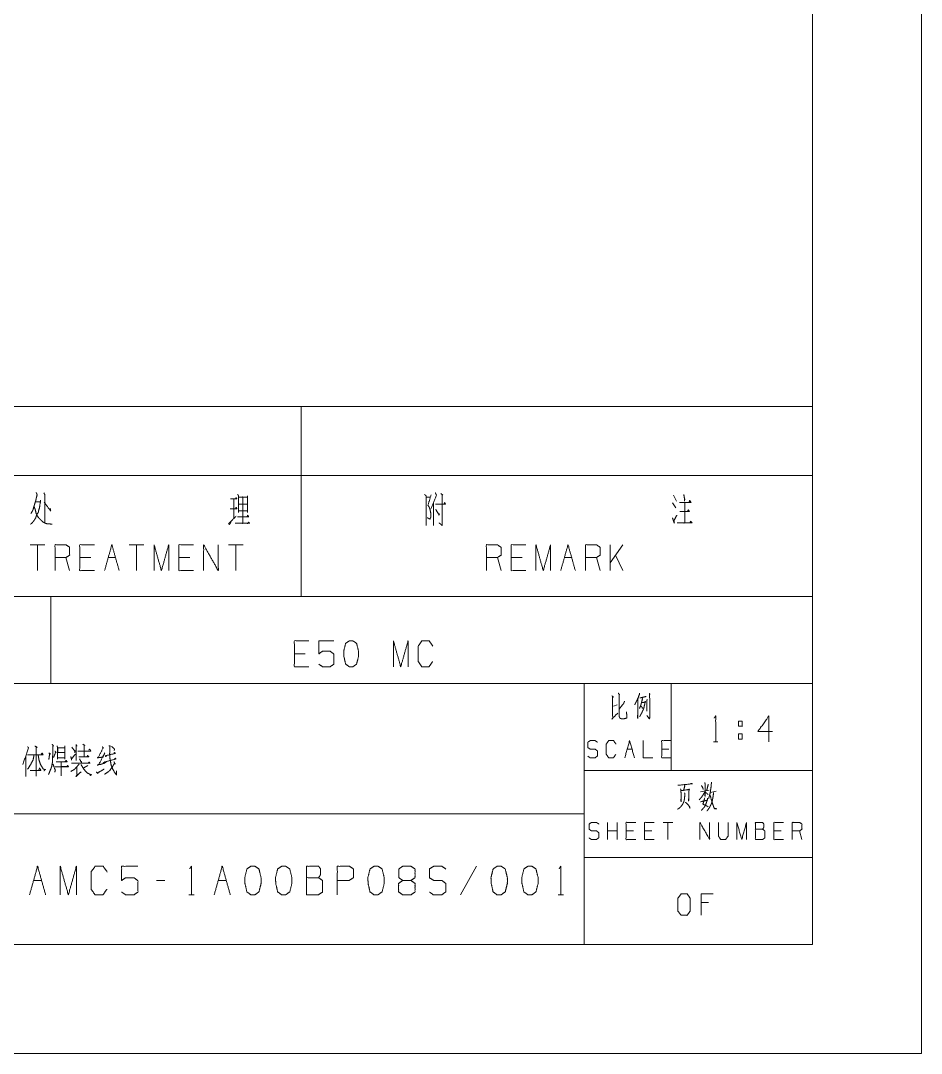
# Model space of a CAD drawing. Header units: millimetres. Extents: x 0 to 594, y 0 to 420.
# Drawn here: x 511.2 to 594, y 0 to 94.9 of the extents above; entities that cross this region are included whole.
import ezdxf

# ---------------------------------------------------------------- set-up
doc = ezdxf.new("R2010")
doc.units = ezdxf.units.MM
doc.layers.add('101', color=7, linetype='Continuous', true_color=0xffffff)

msp = doc.modelspace()

# ---------------------------------------------------------------- linework, layer by layer
at = {"layer": '101', "color": 133, "linetype": 'Continuous', "lineweight": 18}
for p, q in [((594, 0), (594, 420)), ((584, 10), (584, 410)), ((404, 42), (584, 42)), ((514, 42), (514, 34)), ((404, 34), (584, 34)), ((563, 34), (563, 10)), ((571, 34), (571, 26)), ((563, 26), (584, 26)), ((454, 22), (563, 22)), ((563, 18), (584, 18)), ((25, 10), (584, 10)), ((404, 10), (584, 10)), ((0, 0), (594, 0))]:
    msp.add_line(p, q, dxfattribs=at)
at = {"layer": '101', "color": 72, "linetype": 'Continuous', "lineweight": 18}
for p, q in [((507, 59.463), (537, 59.463)), ((537, 59.463), (584, 59.463)), ((537, 59.463), (537, 53.113)), ((584, 59.463), (584, 53.113)), ((507, 53.113), (537, 53.113)), ((537, 53.113), (537, 42)), ((537, 53.113), (584, 53.113)), ((584, 53.113), (584, 42)), ((549.844, 51.45), (550.021, 51.3)), ((571.212, 51.3), (571.513, 50.75)), ((512.601, 50.675), (513.025, 50.675)), ((530.813, 50.95), (530.813, 49.125)), ((531.255, 50.475), (532.032, 50.475)), ((548.518, 51.1), (548.872, 51.1)), ((549.172, 50.6), (549.172, 48.525)), ((571.124, 50.6), (571.425, 50.125)), ((513.449, 46.737), (512.106, 46.737)), ((512.778, 46.737), (512.778, 44.363)), ((522.555, 46.737), (521.212, 46.737)), ((521.884, 46.737), (521.884, 44.363)), ((531.661, 46.737), (530.318, 46.737)), ((530.989, 46.737), (530.989, 44.363)), ((566.578, 46.737), (565.411, 45.088)), ((565.411, 44.363), (565.411, 46.737)), ((515.726, 44.363), (515.39, 45.563)), ((517.667, 45.563), (516.659, 45.563)), ((519.271, 45.563), (519.943, 45.563)), ((526.772, 45.563), (525.765, 45.563)), ((555.372, 44.363), (555.037, 45.563)), ((557.313, 45.563), (556.306, 45.563)), ((561.194, 45.563), (561.866, 45.563)), ((564.478, 44.363), (564.143, 45.563)), ((566.578, 44.363), (565.906, 45.788)), ((507, 42), (537, 42)), ((537, 42), (584, 42)), ((537.386, 36.731), (536.379, 36.731)), ((565.709, 31.899), (566.031, 32.023)), ((574.886, 28.63), (575.31, 28.63)), ((577.198, 29.355), (577.533, 29.355)), ((577.198, 29.355), (577.198, 28.88)), ((566.966, 27.96), (567.411, 27.96)), ((570.806, 27.96), (570.138, 27.96)), ((511.709, 27.281), (511.709, 25.431)), ((512.964, 26.206), (512.875, 26.006)), ((517.393, 26.456), (517.022, 26.231)), ((573.706, 24.031), (574.497, 24.197)), ((574.614, 23.969), (575.155, 24.093)), ((565.169, 19.651), (565.169, 21.224)), ((566.059, 19.651), (566.059, 21.224)), ((571.15, 21.224), (570.26, 21.224)), ((570.705, 21.224), (570.705, 19.651)), ((566.059, 20.446), (565.169, 20.446)), ((567.533, 20.446), (566.866, 20.446)), ((569.231, 20.446), (568.563, 20.446)), ((581.111, 20.446), (580.444, 20.446)), ((583.031, 19.651), (582.808, 20.446)), ((553.124, 17.19), (551.641, 14.568)), ((512.409, 15.893), (513.151, 15.893)), ((524.466, 15.893), (523.724, 15.893)), ((529.382, 15.893), (530.123, 15.893)), ((526.69, 14.568), (527.158, 14.568)), ((560.634, 14.568), (561.102, 14.568)), ((574.453, 13.865), (573.765, 13.865))]:
    msp.add_line(p, q, dxfattribs=at)
for points, knots in [([(512.654, 51.55), (512.742, 51.325), (512.654, 51), (512.619, 50.825), (512.548, 50.6), (512.477, 50.35), (512.407, 50.125), (512.354, 49.925), (512.265, 49.775), (512.159, 49.6)], [0, 0, 0.116544, 0.278924, 0.364995, 0.478698, 0.603958, 0.717661, 0.817413, 0.901351, 1, 1]), ([(513.361, 51.525), (513.432, 51.35), (513.432, 48.825)], [0, 0, 0.069554, 1, 1]), ([(531.166, 51.375), (531.255, 51.225), (531.255, 49.725), (531.255, 49.85), (532.068, 49.85), (532.068, 49.725), (532.068, 51.225), (532.068, 51.125), (531.255, 51.125), (531.643, 51.125), (531.643, 48.725), (530.936, 48.725), (532.28, 48.725), (532.191, 48.775), (532.174, 48.825), (532.068, 48.675)], [0, 0, 0.016858, 0.162101, 0.174205, 0.252928, 0.265032, 0.410275, 0.419958, 0.498681, 0.536329, 0.768718, 0.837174, 0.967243, 0.977076, 0.98221, 1, 1]), ([(548.342, 51.375), (548.501, 51.225), (548.501, 48.525)], [0, 0, 0.074913, 1, 1]), ([(548.943, 51.325), (548.66, 50.375), (548.766, 50.2), (548.837, 50.025), (548.907, 49.675), (548.907, 49.25), (548.837, 49.1), (548.589, 49.225)], [0, 0, 0.37982, 0.458229, 0.530553, 0.667378, 0.830233, 0.893776, 1, 1]), ([(549.331, 51.525), (549.438, 51.3), (548.96, 50.075)], [0, 0, 0.159107, 1, 1]), ([(549.95, 51.35), (549.95, 48.525), (549.685, 48.75)], [0, 0, 0.890401, 1, 1]), ([(572.167, 51.35), (572.255, 50.875), (572.273, 50.975), (572.22, 50.75)], [0, 0, 0.592184, 0.71666, 1, 1]), ([(513.061, 50.85), (512.954, 50.125), (512.884, 49.9), (512.848, 49.725), (512.742, 49.55), (512.654, 49.35), (512.601, 49.2), (512.477, 49), (512.371, 48.85), (512.141, 48.625)], [0, 0, 0.296652, 0.392139, 0.464421, 0.547265, 0.635793, 0.700209, 0.795425, 0.869798, 1, 1]), ([(513.396, 50.65), (513.98, 49.85), (513.98, 50.075)], [0, 0, 0.81482, 1, 1]), ([(530.495, 50.975), (531.096, 50.975), (531.025, 51.075), (530.989, 50.95)], [0, 0, 0.704243, 0.847777, 1, 1]), ([(549.349, 50.475), (550.268, 50.475), (550.198, 50.625), (550.145, 50.5)], [0, 0, 0.752923, 0.888763, 1, 1]), ([(572.255, 50.6), (572.255, 48.75), (571.548, 48.75), (572.945, 48.75), (572.803, 48.9), (572.715, 48.75)], [0, 0, 0.426906, 0.590047, 0.912256, 0.959823, 1, 1]), ([(571.778, 50.625), (572.839, 50.625), (572.715, 50.825), (572.662, 50.65)], [0, 0, 0.717261, 0.876328, 1, 1]), ([(512.477, 50.2), (512.548, 50.025), (512.601, 49.825), (512.636, 49.65), (512.813, 49.3), (512.901, 49.2), (513.149, 48.95), (513.29, 48.825), (513.467, 48.725), (513.714, 48.65), (513.944, 48.65), (514.121, 48.625)], [0, 0, 0.075197, 0.157622, 0.228747, 0.384954, 0.438112, 0.578249, 0.653431, 0.734341, 0.837339, 0.928876, 1, 1]), ([(530.565, 48.85), (530.406, 48.6), (530.336, 48.675), (531.025, 49.375)], [0, 0, 0.214427, 0.289033, 1, 1]), ([(530.477, 50.05), (531.096, 50.05), (531.025, 50.2), (530.989, 50.075)], [0, 0, 0.676561, 0.857934, 1, 1]), ([(531.166, 49.3), (532.174, 49.3), (532.103, 49.475), (532.032, 49.325)], [0, 0, 0.739673, 0.878255, 1, 1]), ([(549.367, 50), (549.685, 49.475), (549.703, 49.575), (549.614, 49.6)], [0, 0, 0.760418, 0.886215, 1, 1]), ([(571.124, 49.225), (571.301, 48.725), (571.266, 48.95), (571.531, 49.475)], [0, 0, 0.39393, 0.563113, 1, 1]), ([(571.796, 49.8), (572.68, 49.8), (572.591, 49.95), (572.503, 49.825)], [0, 0, 0.729813, 0.873574, 1, 1]), ([(514.383, 44.363), (514.383, 46.737), (515.39, 46.737), (515.726, 46.513), (515.726, 45.788), (515.39, 45.563), (514.383, 45.563)], [0, 0, 0.400952, 0.571031, 0.639278, 0.761674, 0.829921, 1, 1]), ([(518.002, 44.363), (516.659, 44.363), (516.659, 46.737), (518.002, 46.737)], [0, 0, 0.26539, 0.73461, 1, 1]), ([(518.935, 44.363), (519.607, 46.737), (520.279, 44.363)], [0, 0, 0.499999, 1, 1]), ([(523.488, 44.363), (523.488, 46.737), (524.16, 44.363), (524.832, 46.737), (524.832, 44.363)], [0, 0, 0.245192, 0.500001, 0.754808, 1, 1]), ([(527.108, 44.363), (525.765, 44.363), (525.765, 46.737), (527.108, 46.737)], [0, 0, 0.26539, 0.73461, 1, 1]), ([(528.041, 44.363), (528.041, 46.737), (529.385, 44.363), (529.385, 46.737)], [0, 0, 0.317574, 0.682426, 1, 1]), ([(554.029, 44.363), (554.029, 46.737), (555.037, 46.737), (555.372, 46.513), (555.372, 45.788), (555.037, 45.563), (554.029, 45.563)], [0, 0, 0.400952, 0.571031, 0.639278, 0.761674, 0.829921, 1, 1]), ([(557.649, 44.363), (556.306, 44.363), (556.306, 46.737), (557.649, 46.737)], [0, 0, 0.26539, 0.73461, 1, 1]), ([(558.582, 44.363), (558.582, 46.737), (559.254, 44.363), (559.925, 46.737), (559.925, 44.363)], [0, 0, 0.245192, 0.499999, 0.754808, 1, 1]), ([(563.135, 44.363), (563.135, 46.737), (564.142, 46.737), (564.478, 46.513), (564.478, 45.788), (564.142, 45.563), (563.135, 45.563)], [0, 0, 0.400951, 0.571036, 0.639278, 0.761673, 0.829915, 1, 1]), ([(537.722, 35.531), (536.379, 35.531), (536.379, 37.906), (537.722, 37.906)], [0, 0, 0.26539, 0.73461, 1, 1]), ([(538.638, 35.756), (538.974, 35.531), (539.663, 35.531), (539.999, 35.756), (539.999, 36.706), (539.663, 36.956), (538.974, 36.956), (538.638, 36.731), (538.638, 37.906), (539.999, 37.906)], [0, 0, 0.062226, 0.168346, 0.230572, 0.376815, 0.441263, 0.547384, 0.60961, 0.790489, 1, 1]), ([(541.763, 35.531), (542.098, 35.781), (542.275, 36.481), (542.275, 36.956), (542.098, 37.681), (541.763, 37.906), (541.427, 37.906), (541.091, 37.681), (540.914, 36.956), (540.932, 36.481), (541.091, 35.781), (541.427, 35.531), (541.763, 35.531)], [0, 0, 0.067524, 0.183969, 0.260581, 0.380939, 0.446136, 0.500306, 0.565502, 0.68586, 0.762526, 0.878306, 0.94583, 1, 1]), ([(545.485, 35.531), (545.485, 37.906), (546.156, 35.531), (546.828, 37.906), (546.828, 35.531)], [0, 0, 0.245192, 0.499999, 0.754808, 1, 1]), ([(549.087, 36.006), (548.751, 35.531), (548.097, 35.531), (547.761, 36.006), (547.761, 37.431), (548.097, 37.906), (548.769, 37.906), (549.105, 37.431)], [0, 0, 0.114572, 0.243369, 0.357936, 0.638584, 0.753151, 0.885433, 1, 1]), ([(565.548, 32.872), (565.694, 32.748), (565.606, 32.789), (565.635, 30.802), (565.548, 30.719), (566.104, 31.278)], [0, 0, 0.060255, 0.090729, 0.714609, 0.752496, 1, 1]), ([(566.148, 33.1), (566.265, 32.955), (566.221, 32.996), (566.221, 32.562), (566.221, 31.734), (566.221, 31.423), (566.221, 31.34), (566.235, 30.947), (566.279, 30.844), (566.338, 30.781), (566.47, 30.74), (566.733, 30.761), (566.923, 30.823), (566.938, 30.844), (566.909, 31.382)], [0, 0, 0.050888, 0.067373, 0.186118, 0.412301, 0.497119, 0.519738, 0.627249, 0.65796, 0.681273, 0.718988, 0.791169, 0.845839, 0.852764, 1, 1]), ([(566.221, 31.63), (566.645, 32.168), (566.718, 32.355)], [0, 0, 0.77398, 1, 1]), ([(568.108, 33.1), (568.094, 32.996), (567.918, 32.541), (567.772, 32.272), (567.654, 32.023)], [0, 0, 0.089072, 0.504979, 0.766001, 1, 1]), ([(567.947, 32.541), (567.933, 30.781), (567.918, 30.906), (567.918, 30.926), (567.933, 31.113)], [0, 0, 0.841012, 0.900786, 0.91068, 1, 1]), ([(568.357, 32.624), (568.372, 32.582), (568.298, 32.293), (568.225, 32.023), (568.152, 31.837), (568.094, 31.692)], [0, 0, 0.044907, 0.350493, 0.635599, 0.84023, 1, 1]), ([(568.357, 32.23), (568.65, 32.293), (568.62, 32.355), (568.591, 32.127), (568.533, 31.92), (568.503, 31.754), (568.445, 31.589), (568.372, 31.444), (568.298, 31.278), (568.225, 31.154), (568.152, 31.009), (568.094, 30.947)], [0, 0, 0.158199, 0.194491, 0.315854, 0.429576, 0.518477, 0.61133, 0.697145, 0.792864, 0.869069, 0.954884, 1, 1]), ([(568.123, 32.686), (568.152, 32.665), (568.181, 32.665), (568.694, 32.789), (568.65, 32.789), (568.576, 32.748)], [0, 0, 0.049777, 0.090418, 0.822302, 0.883264, 1, 1]), ([(569.001, 33.079), (569.059, 32.996), (569.03, 32.976), (569.045, 30.926), (569.045, 30.906), (569.03, 30.781), (569.001, 30.74), (568.767, 31.051), (569.001, 30.761), (569.03, 30.844)], [0, 0, 0.031372, 0.042462, 0.676473, 0.682877, 0.721567, 0.737252, 0.857566, 0.97283, 1, 1]), ([(568.781, 32.52), (568.811, 32.479), (568.781, 32.458), (568.781, 31.465), (568.767, 31.568), (568.781, 31.692)], [0, 0, 0.03871, 0.066082, 0.824705, 0.904515, 1, 1]), ([(568.211, 31.92), (568.342, 31.796), (568.372, 31.692)], [0, 0, 0.627275, 1, 1]), ([(574.956, 30.805), (575.098, 31.005), (575.098, 28.63)], [0, 0, 0.093487, 1, 1]), ([(577.198, 30.055), (577.198, 30.53), (577.533, 30.53), (577.533, 30.055), (577.198, 30.055)], [0, 0, 0.2929, 0.5, 0.7929, 1, 1]), ([(580.322, 29.58), (578.979, 29.58), (579.987, 31.005), (579.987, 28.63)], [0, 0, 0.245869, 0.565295, 1, 1]), ([(563.338, 27.314), (563.56, 27.165), (564.017, 27.165), (564.239, 27.331), (564.239, 27.794), (564.017, 27.96), (563.572, 27.96), (563.338, 28.109), (563.338, 28.589), (563.572, 28.738), (564.017, 28.738), (564.239, 28.589)], [0, 0, 0.068036, 0.184055, 0.25452, 0.372334, 0.442799, 0.555845, 0.62637, 0.748393, 0.818918, 0.931964, 1, 1]), ([(565.925, 27.48), (565.702, 27.165), (565.269, 27.165), (565.046, 27.48), (565.046, 28.424), (565.269, 28.738), (565.714, 28.738), (565.936, 28.424)], [0, 0, 0.114568, 0.24337, 0.357938, 0.638582, 0.753151, 0.885432, 1, 1]), ([(568.441, 28.738), (568.441, 27.165), (569.331, 27.165)], [0, 0, 0.638726, 1, 1]), ([(571.028, 27.165), (570.138, 27.165), (570.138, 28.738), (571.028, 28.738)], [0, 0, 0.265394, 0.734606, 1, 1]), ([(577.533, 29.355), (577.533, 28.88), (577.198, 28.88)], [0, 0, 0.585801, 1, 1]), ([(511.85, 28.181), (511.956, 28.081), (511.426, 26.556)], [0, 0, 0.0828, 1, 1]), ([(511.868, 27.431), (513.282, 27.431), (513.211, 27.606), (513.105, 27.481)], [0, 0, 0.80038, 0.907215, 1, 1]), ([(512.54, 28.231), (512.752, 28.131), (512.663, 28.106), (512.663, 25.481)], [0, 0, 0.079459, 0.110581, 1, 1]), ([(514.127, 28.406), (514.25, 28.231), (514.197, 28.306), (514.144, 26.731), (514.074, 26.331), (513.915, 25.956), (513.791, 25.631)], [0, 0, 0.070424, 0.100607, 0.618419, 0.751889, 0.885737, 1, 1]), ([(513.826, 27.606), (513.968, 27.506), (513.897, 27.556), (513.809, 27.006)], [0, 0, 0.212013, 0.318021, 1, 1]), ([(514.374, 27.781), (514.498, 27.656), (514.463, 27.706), (514.233, 27.181)], [0, 0, 0.217088, 0.292665, 1, 1]), ([(514.569, 28.256), (514.622, 28.106), (514.622, 27.056), (514.622, 27.156), (515.293, 27.156), (515.293, 27.056), (515.293, 28.256), (515.293, 28.081), (514.639, 28.081), (514.639, 27.656), (515.276, 27.656)], [0, 0, 0.030768, 0.233822, 0.253161, 0.383044, 0.402382, 0.634444, 0.668287, 0.794756, 0.876945, 1, 1]), ([(515.926, 28.131), (516.226, 27.756), (516.226, 27.831), (516.191, 27.631)], [0, 0, 0.633416, 0.732279, 1, 1]), ([(516.297, 28.356), (516.421, 28.256), (516.332, 28.331), (516.332, 26.906)], [0, 0, 0.093583, 0.161771, 1, 1]), ([(516.474, 27.781), (517.676, 27.781), (517.57, 27.956), (517.481, 27.856)], [0, 0, 0.780459, 0.913334, 1, 1]), ([(516.933, 28.406), (517.128, 28.306), (517.057, 28.331), (517.057, 27.256), (516.58, 27.256), (517.499, 27.256), (517.393, 27.381), (517.305, 27.231)], [0, 0, 0.07046, 0.094638, 0.441079, 0.594867, 0.891065, 0.943891, 1, 1]), ([(518.715, 28.181), (518.839, 28.056), (518.803, 28.081), (518.379, 27.231), (518.255, 27.156), (518.786, 27.231), (518.962, 27.631), (518.415, 26.556), (518.255, 26.481), (518.927, 26.656), (518.839, 26.731), (518.786, 26.656)], [0, 0, 0.038478, 0.04795, 0.255775, 0.287429, 0.404584, 0.500256, 0.764221, 0.802697, 0.954544, 0.979904, 1, 1]), ([(519.122, 27.381), (519.051, 27.256), (518.998, 27.356), (519.935, 27.556), (519.846, 27.656), (519.776, 27.506)], [0, 0, 0.094869, 0.169625, 0.802319, 0.890456, 1, 1]), ([(519.334, 28.256), (519.493, 28.231), (519.422, 28.256), (519.404, 27.506), (519.44, 27.031), (519.546, 26.481), (519.705, 26.081), (520.041, 25.556), (520.041, 25.956)], [0, 0, 0.046322, 0.067891, 0.283693, 0.420707, 0.581832, 0.705659, 0.884937, 1, 1]), ([(519.581, 28.206), (519.864, 27.956), (519.864, 27.981), (519.829, 27.831)], [0, 0, 0.678177, 0.723099, 1, 1]), ([(512.451, 27.381), (512.363, 26.956), (512.133, 26.531), (511.868, 26.106)], [0, 0, 0.306101, 0.646783, 1, 1]), ([(512.84, 27.406), (512.911, 26.956), (513.052, 26.531), (513.3, 26.131), (513.459, 26.081), (513.512, 26.106), (513.37, 25.956)], [0, 0, 0.252329, 0.500434, 0.760969, 0.853338, 0.885818, 1, 1]), ([(514.197, 26.581), (514.41, 26.006), (514.41, 26.106), (514.374, 25.856)], [0, 0, 0.634863, 0.738451, 1, 1]), ([(514.41, 26.331), (515.629, 26.331), (515.541, 26.456), (515.452, 26.356), (514.957, 26.356), (514.957, 26.831), (514.957, 25.506)], [0, 0, 0.320859, 0.361135, 0.396248, 0.526447, 0.651413, 1, 1]), ([(514.498, 26.806), (515.488, 26.806), (515.399, 26.931), (515.311, 26.831)], [0, 0, 0.775502, 0.895432, 1, 1]), ([(515.838, 27.281), (515.908, 26.956), (515.891, 27.056), (516.262, 27.506)], [0, 0, 0.326891, 0.426696, 1, 1]), ([(516.598, 26.581), (516.315, 26.256), (516.173, 26.106), (515.838, 25.906)], [0, 0, 0.419138, 0.61972, 1, 1]), ([(515.891, 26.656), (517.605, 26.656), (517.517, 26.781), (517.428, 26.681)], [0, 0, 0.856807, 0.933316, 1, 1]), ([(516.633, 27.081), (516.774, 26.781), (516.81, 26.831), (516.81, 26.681)], [0, 0, 0.610914, 0.723704, 1, 1]), ([(519.104, 26.806), (519.015, 26.706), (518.945, 26.781), (519.988, 27.056), (519.917, 27.131), (519.829, 27.006)], [0, 0, 0.084945, 0.150542, 0.836963, 0.902561, 1, 1]), ([(519.793, 26.806), (519.917, 26.581), (519.864, 26.681), (519.687, 26.381), (519.404, 25.981), (519.245, 25.856), (518.945, 25.656)], [0, 0, 0.144965, 0.20887, 0.405442, 0.682009, 0.796227, 1, 1]), ([(512.098, 26.006), (513.087, 26.006), (512.964, 26.231)], [0, 0, 0.794012, 1, 1]), ([(516.403, 26.331), (516.403, 25.606), (516.297, 25.431), (516.774, 25.881)], [0, 0, 0.45725, 0.586303, 1, 1]), ([(516.774, 26.531), (517.022, 26.131), (517.322, 25.781), (517.676, 25.606), (517.746, 25.631), (517.605, 25.506)], [0, 0, 0.295853, 0.586007, 0.834126, 0.881291, 1, 1]), ([(518.167, 25.856), (518.344, 25.706), (518.273, 25.756), (518.909, 26.131)], [0, 0, 0.219338, 0.301257, 1, 1]), ([(571.614, 24.632), (572.96, 24.776), (572.902, 24.797), (572.756, 24.776)], [0, 0, 0.865801, 0.9055, 1, 1]), ([(572.229, 24.694), (572.258, 24.569), (572.156, 24.176)], [0, 0, 0.238947, 1, 1]), ([(574.101, 24.88), (574.131, 24.735), (574.131, 23.597), (574.101, 23.741), (574.131, 23.866)], [0, 0, 0.094653, 0.823642, 0.918296, 1, 1]), ([(574.394, 24.735), (574.394, 24.632), (574.277, 24.155)], [0, 0, 0.174306, 1, 1]), ([(574.702, 24.921), (574.702, 24.797), (574.687, 24.569), (574.643, 24.28), (574.599, 23.969), (574.541, 23.721), (574.467, 23.493), (574.453, 23.431)], [0, 0, 0.081859, 0.232245, 0.425428, 0.632112, 0.800316, 0.957949, 1, 1]), ([(572.243, 23.928), (572.273, 23.804), (572.258, 23.762), (572.243, 23.472), (572.199, 23.224), (572.156, 23.079), (572.082, 22.934), (571.995, 22.789), (571.848, 22.624), (571.702, 22.499), (571.585, 22.437)], [0, 0, 0.073226, 0.098425, 0.264943, 0.409701, 0.496587, 0.589741, 0.686971, 0.813795, 0.923946, 1, 1]), ([(571.878, 24.3), (571.907, 24.135), (571.921, 23.7), (571.921, 23.12), (571.907, 23.203), (571.907, 23.348)], [0, 0, 0.119124, 0.427226, 0.837796, 0.897359, 1, 1]), ([(571.907, 24.135), (572.697, 24.259), (572.653, 24.3), (572.639, 23.948), (572.639, 23.576), (572.624, 23.348), (572.609, 23.162), (572.595, 23.245), (572.624, 23.431)], [0, 0, 0.351973, 0.378523, 0.533485, 0.697421, 0.797812, 0.880032, 0.917027, 1, 1]), ([(574.116, 24.052), (573.984, 23.824), (573.853, 23.617), (573.721, 23.452), (573.589, 23.307)], [0, 0, 0.287226, 0.555122, 0.78619, 1, 1]), ([(573.794, 24.611), (573.926, 24.383), (573.955, 24.238)], [0, 0, 0.640215, 1, 1]), ([(574.131, 24.011), (574.306, 23.886), (574.394, 23.783)], [0, 0, 0.613114, 1, 1]), ([(574.906, 23.969), (574.863, 23.617), (574.819, 23.369), (574.775, 23.162), (574.716, 22.976), (574.599, 22.727), (574.497, 22.541), (574.38, 22.375), (574.292, 22.292)], [0, 0, 0.194372, 0.332631, 0.448612, 0.555647, 0.706159, 0.822691, 0.93385, 1, 1]), ([(572.317, 23.079), (572.521, 22.893), (572.639, 22.769), (572.697, 22.686), (572.741, 22.52), (572.653, 22.727)], [0, 0, 0.292982, 0.473564, 0.580849, 0.762105, 1, 1]), ([(573.706, 23.12), (574.336, 23.265), (574.35, 23.452), (574.35, 23.369), (574.277, 23.12), (574.175, 22.851), (574.072, 22.644), (573.955, 22.52), (573.853, 22.396), (573.78, 22.334)], [0, 0, 0.304482, 0.392589, 0.431627, 0.553718, 0.689476, 0.79837, 0.878843, 0.95475, 1, 1]), ([(574.087, 23.472), (573.926, 22.893), (574.028, 22.851), (574.145, 22.81), (574.262, 22.748), (574.409, 22.665)], [0, 0, 0.529111, 0.626299, 0.735529, 0.8521, 1, 1]), ([(574.584, 23.7), (574.614, 23.659), (574.76, 23.079), (574.863, 22.81), (574.965, 22.52), (574.994, 22.458), (575.214, 22.479), (574.994, 22.499), (574.921, 22.624)], [0, 0, 0.026719, 0.341744, 0.493483, 0.655462, 0.691641, 0.807838, 0.924035, 1, 1]), ([(563.46, 19.8), (563.682, 19.651), (564.139, 19.651), (564.361, 19.817), (564.361, 20.28), (564.139, 20.446), (563.694, 20.446), (563.46, 20.595), (563.46, 21.075), (563.694, 21.224), (564.139, 21.224), (564.361, 21.075)], [0, 0, 0.068036, 0.184055, 0.25452, 0.372334, 0.442799, 0.555845, 0.62637, 0.748393, 0.818918, 0.931964, 1, 1]), ([(567.756, 19.651), (566.866, 19.651), (566.866, 21.224), (567.756, 21.224)], [0, 0, 0.265394, 0.734606, 1, 1]), ([(569.453, 19.651), (568.563, 19.651), (568.563, 21.224), (569.453, 21.224)], [0, 0, 0.265388, 0.734612, 1, 1]), ([(573.655, 19.651), (573.655, 21.224), (574.545, 19.651), (574.545, 21.224)], [0, 0, 0.317575, 0.682425, 1, 1]), ([(575.352, 21.224), (575.352, 19.966), (575.563, 19.651), (576.008, 19.651), (576.242, 19.966), (576.242, 21.224)], [0, 0, 0.337153, 0.438603, 0.557779, 0.662847, 1, 1]), ([(577.049, 19.651), (577.049, 21.224), (577.494, 19.651), (577.939, 21.224), (577.939, 19.651)], [0, 0, 0.245192, 0.500001, 0.754808, 1, 1]), ([(578.746, 20.595), (578.746, 21.224), (579.414, 21.224), (579.519, 21.075), (579.519, 20.761), (579.414, 20.595), (578.746, 20.595), (578.746, 19.651), (579.402, 19.651), (579.625, 19.8), (579.625, 20.446), (579.414, 20.595)], [0, 0, 0.115918, 0.238844, 0.272468, 0.330426, 0.366584, 0.48951, 0.663387, 0.784158, 0.833483, 0.952451, 1, 1]), ([(581.333, 19.651), (580.444, 19.651), (580.444, 21.224), (581.333, 21.224)], [0, 0, 0.265388, 0.734612, 1, 1]), ([(582.141, 19.651), (582.141, 21.224), (582.808, 21.224), (583.031, 21.075), (583.031, 20.595), (582.808, 20.446), (582.141, 20.446)], [0, 0, 0.400955, 0.571034, 0.639279, 0.761676, 0.829921, 1, 1]), ([(514.867, 14.568), (514.867, 17.19), (515.609, 14.568), (516.35, 17.19), (516.35, 14.568)], [0, 0, 0.245192, 0.5, 0.754808, 1, 1]), ([(519.16, 15.092), (518.789, 14.568), (518.067, 14.568), (517.696, 15.092), (517.696, 16.666), (518.067, 17.19), (518.808, 17.19), (519.179, 16.666)], [0, 0, 0.114567, 0.24337, 0.357937, 0.638582, 0.753149, 0.885433, 1, 1]), ([(520.505, 14.816), (520.876, 14.568), (521.637, 14.568), (522.008, 14.816), (522.008, 15.865), (521.637, 16.141), (520.876, 16.141), (520.505, 15.893), (520.505, 17.19), (522.008, 17.19)], [0, 0, 0.062228, 0.168343, 0.230571, 0.376816, 0.441265, 0.547381, 0.609609, 0.790491, 1, 1]), ([(526.768, 16.969), (526.924, 17.19), (526.924, 14.568)], [0, 0, 0.093489, 1, 1]), ([(529.011, 14.568), (529.752, 17.19), (530.494, 14.568)], [0, 0, 0.500001, 1, 1]), ([(532.757, 14.568), (533.127, 14.844), (533.323, 15.617), (533.323, 16.141), (533.127, 16.942), (532.757, 17.19), (532.386, 17.19), (532.015, 16.942), (531.82, 16.141), (531.84, 15.617), (532.015, 14.844), (532.386, 14.568), (532.757, 14.568)], [0, 0, 0.067525, 0.183971, 0.260584, 0.380944, 0.446141, 0.500306, 0.565504, 0.685863, 0.762529, 0.87831, 0.945835, 1, 1]), ([(535.585, 14.568), (535.956, 14.844), (536.151, 15.617), (536.151, 16.141), (535.956, 16.942), (535.585, 17.19), (535.215, 17.19), (534.844, 16.942), (534.649, 16.141), (534.668, 15.617), (534.844, 14.844), (535.215, 14.568), (535.585, 14.568)], [0, 0, 0.067525, 0.183971, 0.260584, 0.380944, 0.446141, 0.500306, 0.565504, 0.685863, 0.762529, 0.87831, 0.945835, 1, 1]), ([(537.497, 16.141), (537.497, 17.19), (538.609, 17.19), (538.785, 16.942), (538.785, 16.417), (538.609, 16.141), (537.497, 16.141), (537.497, 14.568), (538.59, 14.568), (538.961, 14.816), (538.961, 15.893), (538.609, 16.141)], [0, 0, 0.115916, 0.238845, 0.272467, 0.330425, 0.366581, 0.48951, 0.663384, 0.784156, 0.833483, 0.95245, 1, 1]), ([(540.326, 14.568), (540.326, 17.19), (541.438, 17.19), (541.809, 16.942), (541.809, 16.141), (541.418, 15.893), (540.326, 15.893)], [0, 0, 0.401142, 0.571312, 0.639587, 0.762041, 0.832816, 1, 1]), ([(544.072, 14.568), (544.442, 14.844), (544.637, 15.617), (544.637, 16.141), (544.442, 16.942), (544.072, 17.19), (543.701, 17.19), (543.33, 16.942), (543.135, 16.141), (543.154, 15.617), (543.33, 14.844), (543.701, 14.568), (544.072, 14.568)], [0, 0, 0.067525, 0.183971, 0.260584, 0.380944, 0.446141, 0.500306, 0.565504, 0.685863, 0.762529, 0.87831, 0.945835, 1, 1]), ([(546.334, 15.893), (545.983, 16.141), (545.983, 16.942), (546.334, 17.19), (547.095, 17.19), (547.466, 16.942), (547.466, 16.141), (547.095, 15.893), (546.334, 15.893), (545.964, 15.617), (545.964, 14.844), (546.334, 14.568), (547.095, 14.568), (547.466, 14.816), (547.466, 15.617), (547.095, 15.893)], [0, 0, 0.047573, 0.136085, 0.183658, 0.267814, 0.317165, 0.405677, 0.455028, 0.539184, 0.590296, 0.675756, 0.726869, 0.811025, 0.860375, 0.948888, 1, 1]), ([(548.792, 14.816), (549.163, 14.568), (549.924, 14.568), (550.295, 14.844), (550.295, 15.617), (549.924, 15.893), (549.183, 15.893), (548.792, 16.141), (548.792, 16.942), (549.183, 17.19), (549.924, 17.19), (550.295, 16.942)], [0, 0, 0.068034, 0.184057, 0.25452, 0.372334, 0.442797, 0.555846, 0.626371, 0.748393, 0.818918, 0.931966, 1, 1]), ([(555.386, 14.568), (555.757, 14.844), (555.952, 15.617), (555.952, 16.141), (555.757, 16.942), (555.386, 17.19), (555.016, 17.19), (554.645, 16.942), (554.45, 16.141), (554.469, 15.617), (554.645, 14.844), (555.016, 14.568), (555.386, 14.568)], [0, 0, 0.067525, 0.183971, 0.260584, 0.380944, 0.446141, 0.500306, 0.565504, 0.685863, 0.762529, 0.87831, 0.945835, 1, 1]), ([(558.215, 14.568), (558.586, 14.844), (558.781, 15.617), (558.781, 16.141), (558.586, 16.942), (558.215, 17.19), (557.844, 17.19), (557.474, 16.942), (557.278, 16.141), (557.298, 15.617), (557.474, 14.844), (557.844, 14.568), (558.215, 14.568)], [0, 0, 0.067525, 0.183971, 0.260584, 0.380944, 0.446141, 0.500306, 0.565504, 0.685863, 0.762529, 0.87831, 0.945835, 1, 1]), ([(560.712, 16.969), (560.868, 17.19), (560.868, 14.568)], [0, 0, 0.093497, 1, 1]), ([(571.921, 12.685), (572.478, 12.685), (572.756, 13.079), (572.756, 14.258), (572.478, 14.652), (571.921, 14.652), (571.629, 14.258), (571.629, 13.079), (571.921, 12.685)], [0, 0, 0.102683, 0.191619, 0.409478, 0.498413, 0.601096, 0.691619, 0.909477, 1, 1]), ([(573.765, 12.685), (573.765, 14.652), (574.877, 14.652)], [0, 0, 0.638735, 1, 1])]:
    msp.add_open_spline(points, degree=1, knots=knots, dxfattribs=at)
for points in [[(560.859, 44.363), (561.53, 46.737), (562.202, 44.363)], [(566.744, 27.165), (567.189, 28.738), (567.634, 27.165)], [(512.039, 14.568), (512.78, 17.19), (513.522, 14.568)]]:
    msp.add_open_spline(points, degree=1, dxfattribs=at)

doc.saveas('drawing.dxf')
